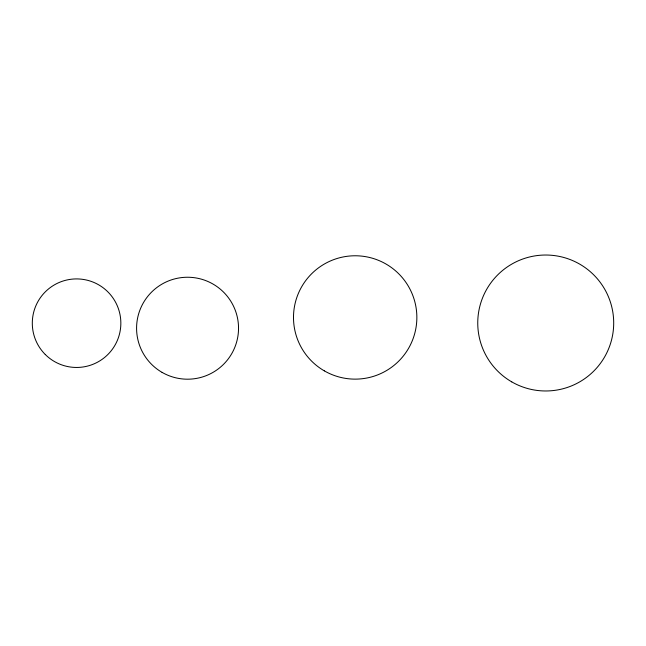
<?xml version="1.0" encoding="UTF-8"?>
<svg xmlns="http://www.w3.org/2000/svg" width="646" height="646" viewBox="0 0 646 646"><rect width="100%" height="100%" fill="white"/><g stroke="black" fill="none" stroke-linecap="round" stroke-linejoin="round"><path stroke-width="0.97" d="M511.737 381.867A67.975 67.975 0 0 0 613.7 323A67.975 67.975 0 0 0 511.737 264.133A67.975 67.975 0 0 0 511.737 381.867M324.34 370.869A61.677 61.677 0 0 0 416.856 317.452A61.677 61.677 0 0 0 324.34 264.036A61.677 61.677 0 0 0 324.34 370.869M162.065 372.371A50.986 50.986 0 0 0 238.535 328.225A50.986 50.986 0 0 0 162.065 284.07A50.986 50.986 0 0 0 162.065 372.371M45.268 354.493A44.275 44.275 0 0 0 119.34 334.644A44.275 44.275 0 0 0 65.117 280.421A44.275 44.275 0 0 0 45.268 354.493"/></g></svg>
